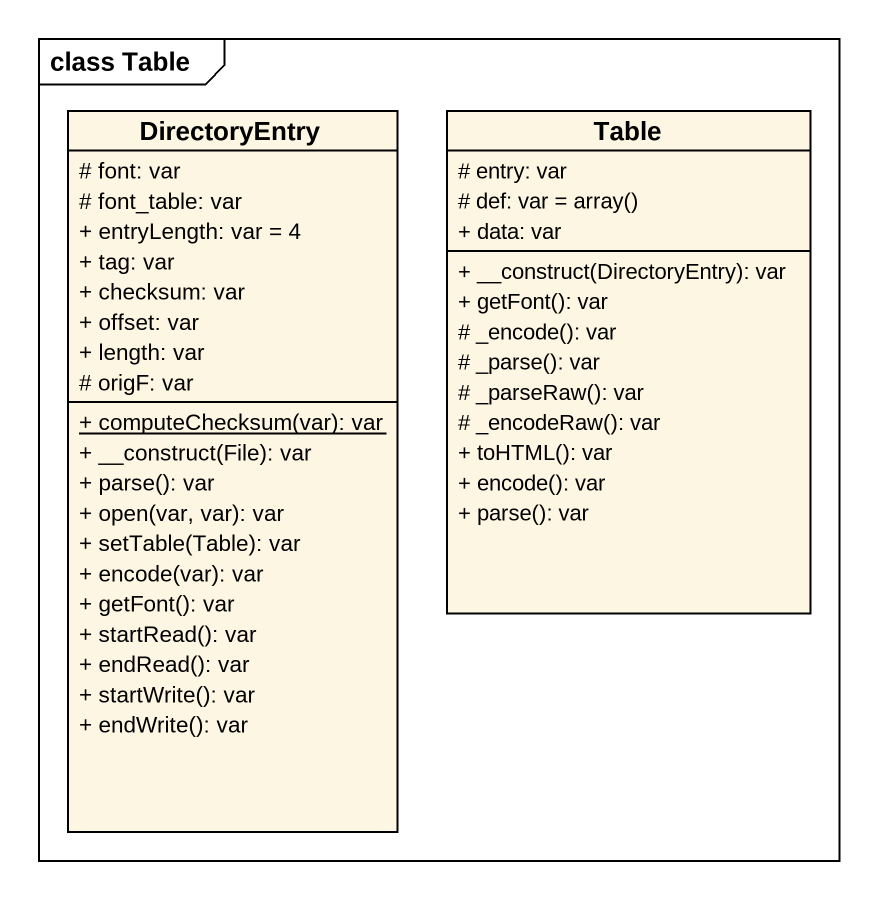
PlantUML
@startuml
mainframe class Table
hide circle
hide empty members
skinparam classAttributeIconSize 0
class DirectoryEntry {
  # font: var
  # font_table: var
  + entryLength: var = 4
  + tag: var
  + checksum: var
  + offset: var
  + length: var
  # origF: var
  {static} + computeChecksum(var): var
  + __construct(File): var
  + parse(): var
  + open(var, var): var
  + setTable(Table): var
  + encode(var): var
  + getFont(): var
  + startRead(): var
  + endRead(): var
  + startWrite(): var
  + endWrite(): var
}
class Table {
  # entry: var
  {field} # def: var = array()
  + data: var
  + __construct(DirectoryEntry): var
  + getFont(): var
  # _encode(): var
  # _parse(): var
  # _parseRaw(): var
  # _encodeRaw(): var
  + toHTML(): var
  + encode(): var
  + parse(): var
}
@enduml
